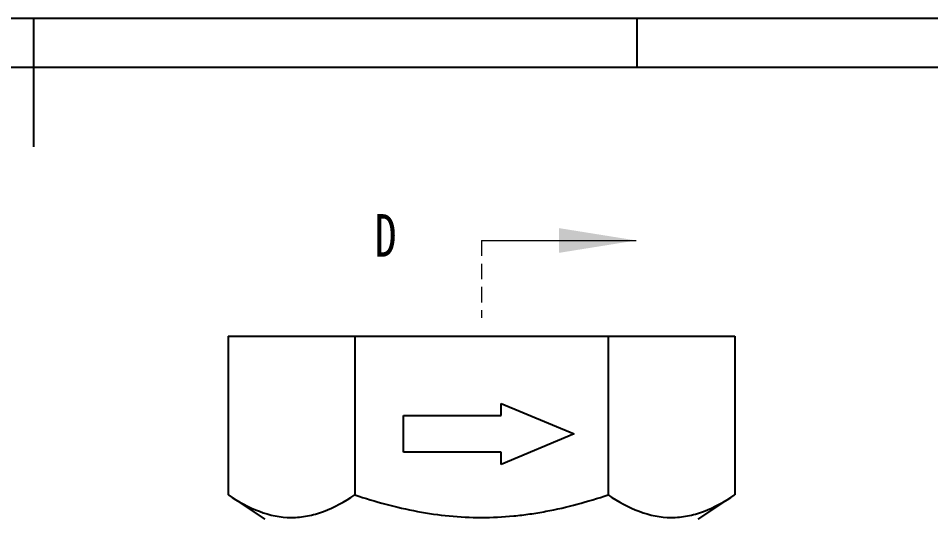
# Model space of a CAD drawing. Header units: millimetres. Extents: x 0 to 297, y 0 to 210.
# Drawn here: x 147.2 to 222.1, y 169.2 to 210.2 of the extents above; entities that cross this region are included whole.
import ezdxf

# ---------------------------------------------------------------- set-up
doc = ezdxf.new("R2010")
doc.units = ezdxf.units.MM
doc.linetypes.add('HIDDEN', pattern=[1.905, 1.27, -0.635])
doc.layers.add('图框', color=7, linetype='Continuous')
doc.styles.add('SLDTEXTSTYLE1', font='HYSWLONGFANGSONG.TTF')

msp = doc.modelspace()

# ---------------------------------------------------------------- linework, layer by layer
at = {"color": 7, "linetype": 'HIDDEN', "lineweight": 18}
msp.add_line((185.2515848, 191.9667164), (185.2515848, 185.6167164), dxfattribs=at)
at = {"color": 7, "linetype": 'Continuous', "lineweight": 18}
msp.add_line((185.2515848, 191.9667164), (197.9515848, 191.9667164), dxfattribs=at)
at = {"color": 7, "linetype": 'Continuous', "lineweight": 25}
for p, q in [((164.4669751, 184.1067164), (174.8592799, 184.1067164)), ((164.4669751, 184.1067164), (164.4669751, 171.1067164)), ((174.8592799, 184.1067164), (174.8592799, 171.1067164)), ((174.8592799, 184.1067164), (195.6438896, 184.1067164)), ((195.6438896, 184.1067164), (195.6438896, 171.1067164)), ((195.6438896, 184.1067164), (206.0361945, 184.1067164)), ((206.0361945, 184.1067164), (206.0361945, 171.1067164)), ((186.8592799, 177.6067164), (186.8592799, 178.6067164)), ((186.8592799, 178.6067164), (192.8592799, 176.1067164)), ((178.8592799, 177.6067164), (186.8592799, 177.6067164)), ((178.8592799, 174.6067164), (178.8592799, 177.6067164)), ((192.8592799, 176.1067164), (186.8592799, 173.6067164)), ((186.8592799, 174.6067164), (178.8592799, 174.6067164)), ((186.8592799, 173.6067164), (186.8592799, 174.6067164)), ((164.4669751, 171.1067164), (167.4669751, 169.1067164)), ((203.0361945, 169.1067164), (206.0361945, 171.1067164))]:
    msp.add_line(p, q, dxfattribs=at)
for points, knots in [([(164.4669751, 171.1067164), (165.3097151, 170.5448898), (166.1603004, 170.0798294), (167.8844065, 169.432601), (168.7580995, 169.2525571), (169.8682365, 169.2497747), (170.0917769, 169.2602586), (170.5373639, 169.30315), (170.7590997, 169.3354489), (171.4212948, 169.4632609), (171.858736, 169.5897457), (173.1605985, 170.0765527), (174.014619, 170.5436092), (174.8592799, 171.1067164)], [0, 0, 0, 0, 0.25, 0.25, 0.5, 0.5, 0.5625, 0.5625, 0.625, 0.625, 0.75, 0.75, 1, 1, 1, 1]), ([(174.8592799, 171.1067164), (175.6979319, 170.8271658), (176.5462546, 170.5696386), (178.26773, 170.1111309), (179.1326249, 169.9125665), (181.7341549, 169.4267956), (183.4808486, 169.2509266), (186.1228116, 169.2500041), (187.0070783, 169.2930139), (188.3388559, 169.4220136), (188.7831176, 169.4757292), (189.6634594, 169.6021858), (190.1008043, 169.6750328), (192.2746129, 170.0832291), (193.9725782, 170.5496126), (195.6438896, 171.1067164)], [0, 0, 0, 0, 0.125, 0.125, 0.25, 0.25, 0.5, 0.5, 0.625, 0.625, 0.6875, 0.6875, 0.75, 0.75, 1, 1, 1, 1]), ([(195.6438896, 171.1067164), (196.4866296, 170.5448898), (197.3372149, 170.0798294), (199.061321, 169.432601), (199.935014, 169.2525571), (201.045151, 169.2497747), (201.2686915, 169.2602586), (201.7142784, 169.30315), (201.9360143, 169.3354489), (202.5982094, 169.4632609), (203.0356505, 169.5897457), (204.337513, 170.0765527), (205.1915336, 170.5436092), (206.0361945, 171.1067164)], [0, 0, 0, 0, 0.25, 0.25, 0.5, 0.5, 0.5625, 0.5625, 0.625, 0.625, 0.75, 0.75, 1, 1, 1, 1])]:
    msp.add_open_spline(points, degree=3, knots=knots, dxfattribs=at)
at = {"color": 7, "linetype": 'Continuous', "lineweight": 18}
msp.add_solid([(197.9515848, 191.9667164), (191.6015848, 192.9827164), (191.6015848, 190.9507164)], dxfattribs=at)
at = {"layer": '图框'}
for p, q in [((0, 210.1898854), (297, 210.1898854)), ((198, 210.1898854), (198, 206.1898854))]:
    msp.add_line(p, q, dxfattribs=at)
at = {"layer": '图框', "lineweight": 25}
msp.add_line((148.5, 210.1898854), (148.5, 199.6589885), dxfattribs=at)
at = {"layer": '图框', "linetype": 'Continuous', "lineweight": 25}
msp.add_line((15, 206.1898854), (293, 206.1898854), dxfattribs=at)

# ---------------------------------------------------------------- texts
at = {"color": 7, "linetype": 'Continuous', "insert": (176.4926944, 194.1328186), "char_height": 3.5, "attachment_point": 1, "style": 'SLDTEXTSTYLE1'}
msp.add_mtext('D', dxfattribs=at)

doc.saveas('drawing.dxf')
